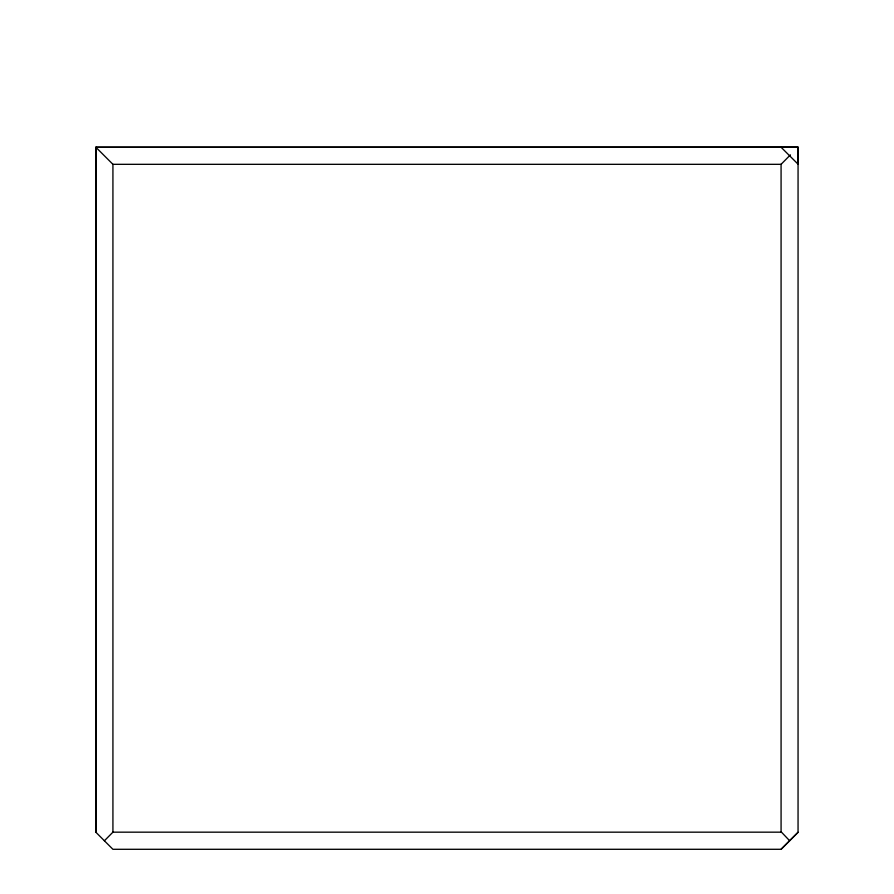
<?xml version="1.0" encoding="UTF-8"?>
<svg xmlns="http://www.w3.org/2000/svg" width="894" height="894" viewBox="0 0 894 894"><rect width="100%" height="100%" fill="white"/><g stroke="black" fill="none" stroke-linecap="round" stroke-linejoin="round"><path stroke-width="1.34" d="M95.937 832.314L95.937 147.186L798.063 147.186L798.051 832.303L781.077 849.289L112.912 849.3L95.937 832.303L95.937 147.186M104.386 840.773L112.923 832.169L112.923 164.317L95.937 147.32L798.063 147.186M781.077 832.169L781.077 164.317L790.419 154.874M798.051 832.303L781.077 849.289M112.923 164.317L781.077 164.317M112.923 832.169L781.49 832.169L789.614 840.706M781.077 147.253L798.063 164.172L797.895 147.32"/></g></svg>
